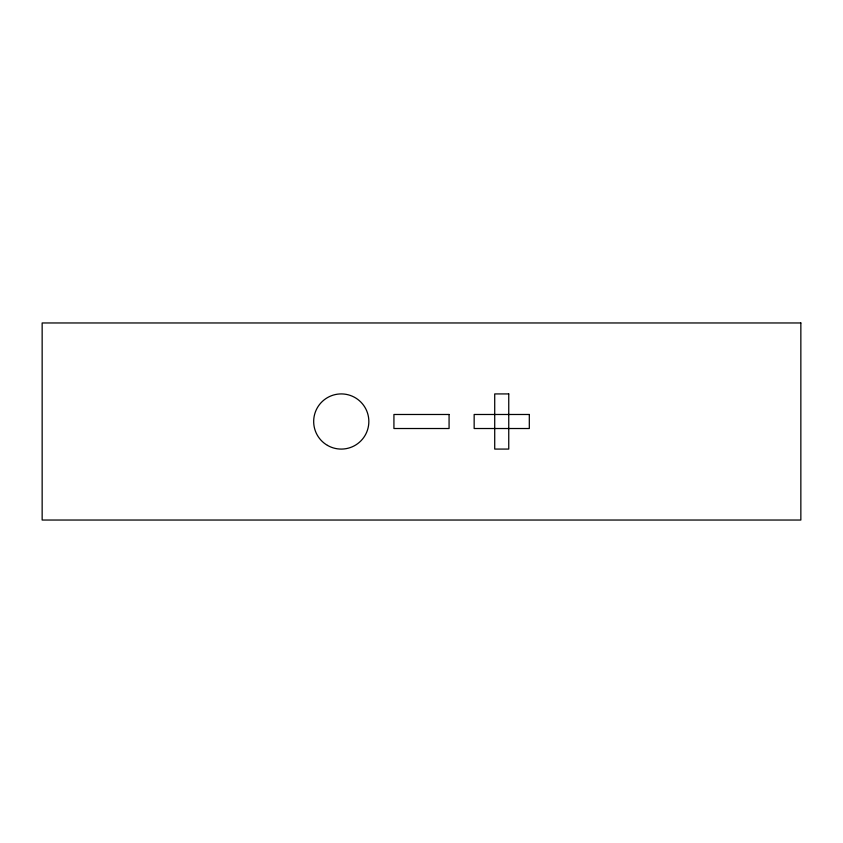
<?xml version="1.0" encoding="UTF-8"?>
<svg xmlns="http://www.w3.org/2000/svg" width="843" height="843" viewBox="0 0 843 843"><rect width="100%" height="100%" fill="white"/><g stroke="black" fill="none" stroke-linecap="round" stroke-linejoin="round"><path stroke-width="1.26" d="M800.85 322.964L42.15 322.964L42.15 520.036L800.85 520.036L800.85 322.964M508.75 393.923L494.715 393.923L494.715 449.077L508.75 449.077L508.75 393.923M449.077 414.482L393.923 414.482L393.923 428.518L449.077 428.518L449.077 414.482M529.309 414.482L474.156 414.482L474.156 428.518L529.309 428.518L529.309 414.482M327.474 445.389A27.577 27.577 0 0 0 368.844 421.5A27.577 27.577 0 0 0 327.474 397.611A27.577 27.577 0 0 0 327.474 445.389"/></g></svg>
